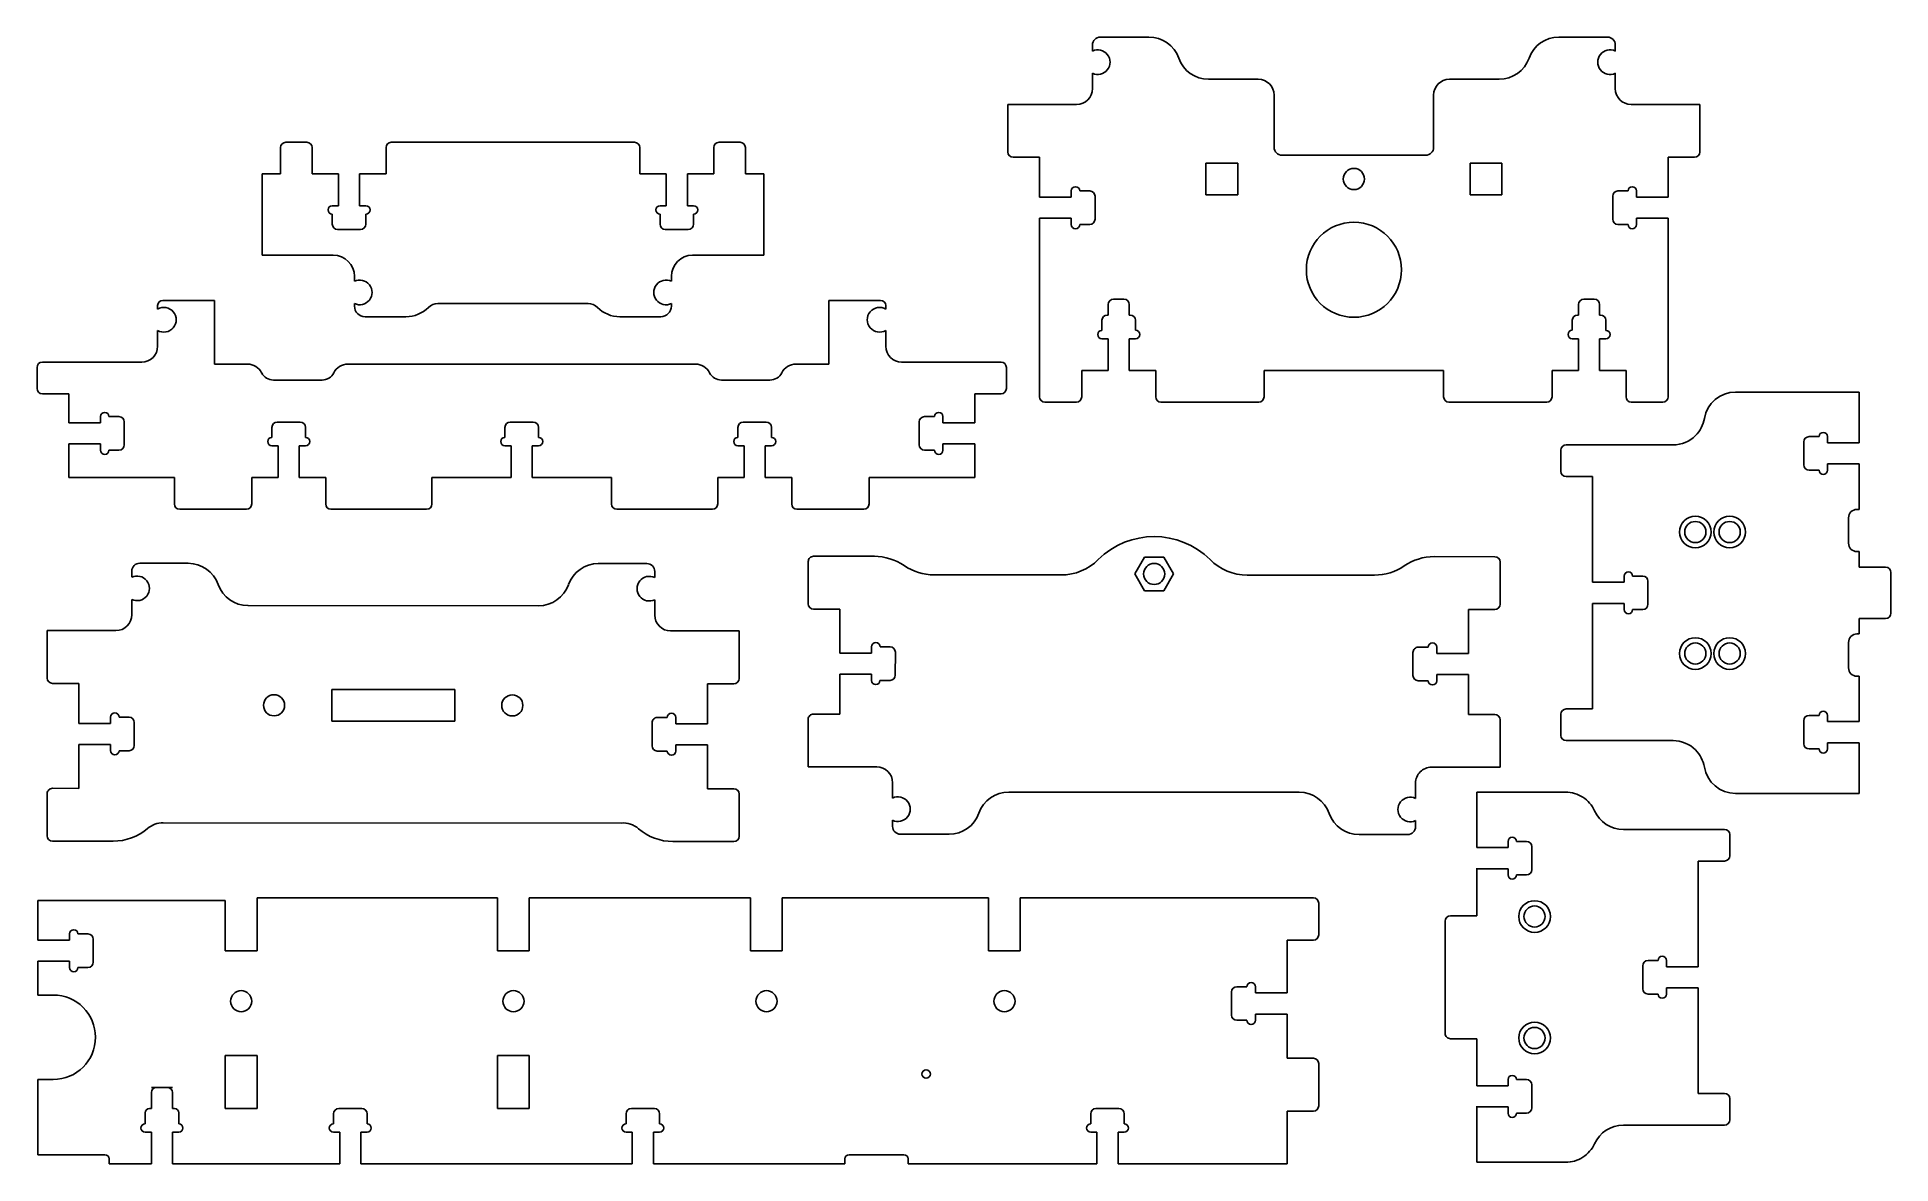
# Model space of a CAD drawing. Header units: millimetres. Extents: x 286 to 987, y -523 to -96.
import ezdxf

# ---------------------------------------------------------------- set-up
doc = ezdxf.new("R2010")
doc.units = ezdxf.units.MM
doc.linetypes.add('HIDDEN', pattern=[9.525, 6.35, -3.175])
doc.layers.get('0').update_dxf_attribs({"color": 253, "lineweight": 70, "true_color": 0x8faf8f})
doc.layers.add('Hidden', color=48, linetype='HIDDEN', lineweight=70, true_color=0x483a05)

msp = doc.modelspace()

# ---------------------------------------------------------------- linework, layer by layer
at = {"color": 48, "lineweight": -3, "true_color": 0x483a05}
for p, q in [((688.15, -95.87), (706.52, -95.87)), ((861.78, -95.87), (880.15, -95.87)), ((685.15, -101.15), (685.15, -98.87)), ((883.15, -101.15), (883.15, -98.87)), ((685.15, -115.37), (685.15, -109.59)), ((747.94, -111.87), (729.15, -111.87)), ((820.36, -111.87), (839.15, -111.87)), ((883.15, -115.37), (883.15, -109.59)), ((753.94, -117.87), (753.94, -137.62)), ((814.36, -137.62), (814.36, -117.87)), ((653.15, -121.37), (653.15, -139.37)), ((679.15, -121.37), (653.15, -121.37)), ((889.15, -121.37), (915.15, -121.37)), ((915.15, -121.37), (915.15, -139.37)), ((377.75, -137.72), (377.75, -147.72)), ((387.71, -135.72), (379.75, -135.72)), ((389.71, -147.72), (389.71, -137.72)), ((417.71, -137.72), (417.71, -147.72)), ((511.79, -135.72), (419.71, -135.72)), ((513.79, -137.72), (513.79, -147.72)), ((541.79, -147.72), (541.79, -137.72)), ((543.79, -135.72), (551.75, -135.72)), ((553.75, -137.72), (553.75, -147.72)), ((655.15, -141.37), (665.15, -141.37)), ((665.15, -141.37), (665.15, -156.49)), ((728.16, -143.62), (728.16, -155.62)), ((728.16, -143.62), (740.16, -143.62)), ((740.16, -155.62), (740.16, -143.62)), ((756.94, -140.62), (811.36, -140.62)), ((828.16, -143.62), (828.16, -155.62)), ((828.16, -143.62), (840.16, -143.62)), ((840.16, -155.62), (840.16, -143.62)), ((903.15, -141.37), (903.15, -156.49)), ((913.15, -141.37), (903.15, -141.37)), ((377.75, -147.72), (370.75, -147.72)), ((370.75, -147.72), (370.75, -178.47)), ((399.71, -147.72), (389.71, -147.72)), ((399.71, -159.72), (399.71, -147.72)), ((417.71, -147.72), (407.71, -147.72)), ((407.71, -147.72), (407.71, -159.72)), ((513.79, -147.72), (523.79, -147.72)), ((523.79, -147.72), (523.79, -159.72)), ((531.79, -147.72), (541.79, -147.72)), ((531.79, -159.72), (531.79, -147.72)), ((553.75, -147.72), (560.75, -147.72)), ((560.75, -147.72), (560.75, -178.47)), ((677.15, -156.49), (677.15, -154.14)), ((680.35, -154.14), (684.15, -154.14)), ((887.95, -154.14), (884.15, -154.14)), ((891.15, -156.49), (891.15, -154.14)), ((397.36, -159.72), (399.71, -159.72)), ((407.71, -159.72), (410.06, -159.72)), ((523.79, -159.72), (521.44, -159.72)), ((534.14, -159.72), (531.79, -159.72)), ((665.15, -156.49), (677.15, -156.49)), ((686.15, -164.84), (686.15, -156.14)), ((740.16, -155.62), (728.16, -155.62)), ((840.16, -155.62), (828.16, -155.62)), ((882.15, -156.14), (882.15, -164.84)), ((903.15, -156.49), (891.15, -156.49)), ((397.36, -166.72), (397.36, -162.92)), ((410.06, -162.92), (410.06, -166.72)), ((521.44, -162.92), (521.44, -166.72)), ((534.14, -166.72), (534.14, -162.92)), ((677.15, -164.49), (665.15, -164.49)), ((665.15, -164.49), (665.15, -232.12)), ((677.15, -166.84), (677.15, -164.49)), ((684.15, -166.84), (680.35, -166.84)), ((884.15, -166.84), (887.95, -166.84)), ((891.15, -166.84), (891.15, -164.49)), ((891.15, -164.49), (903.15, -164.49)), ((903.15, -164.49), (903.15, -232.12)), ((399.36, -168.72), (408.06, -168.72)), ((523.44, -168.72), (532.14, -168.72)), ((397.75, -178.47), (370.75, -178.47)), ((533.75, -178.47), (560.75, -178.47)), ((405.75, -188.35), (405.75, -186.47)), ((525.75, -188.35), (525.75, -186.47)), ((352.81, -195.58), (333.23, -195.58)), ((352.81, -195.58), (352.81, -219.72)), ((604.93, -195.58), (585.35, -195.58)), ((585.35, -195.58), (585.35, -219.72)), ((697.11, -195.12), (693.11, -195.12)), ((875.19, -195.12), (871.19, -195.12)), ((331.23, -197.58), (331.23, -198.89)), ((405.75, -197.77), (405.75, -196.79)), ((425.26, -201.77), (409.75, -201.77)), ((494.2, -196.77), (437.3, -196.77)), ((506.24, -201.77), (521.75, -201.77)), ((525.75, -197.77), (525.75, -196.79)), ((606.93, -197.58), (606.93, -198.89)), ((688.76, -206.95), (688.76, -203.12)), ((691.11, -201.12), (690.76, -201.12)), ((691.11, -197.12), (691.11, -201.12)), ((699.11, -201.12), (699.11, -197.12)), ((699.46, -201.12), (699.11, -201.12)), ((701.46, -203.12), (701.46, -206.89)), ((866.84, -203.12), (866.84, -206.89)), ((869.19, -201.12), (868.84, -201.12)), ((869.19, -197.12), (869.19, -201.12)), ((877.19, -201.12), (877.19, -197.12)), ((877.54, -201.12), (877.19, -201.12)), ((879.54, -206.95), (879.54, -203.12)), ((331.23, -206.96), (331.23, -212.96)), ((606.93, -206.96), (606.93, -212.96)), ((691.11, -210.15), (688.76, -210.15)), ((691.11, -222.12), (691.11, -210.15)), ((701.46, -210.09), (699.11, -210.09)), ((699.11, -210.09), (699.11, -222.12)), ((866.84, -210.09), (869.19, -210.09)), ((869.19, -210.09), (869.19, -222.12)), ((877.19, -222.12), (877.19, -210.15)), ((877.19, -210.15), (879.54, -210.15)), ((285.58, -220.96), (285.58, -228.96)), ((325.23, -218.96), (287.58, -218.96)), ((365.26, -219.72), (352.81, -219.72)), ((534.87, -219.72), (403.29, -219.72)), ((572.9, -219.72), (585.35, -219.72)), ((612.93, -218.96), (650.58, -218.96)), ((652.58, -220.96), (652.58, -228.96)), ((681.11, -222.12), (691.11, -222.12)), ((681.11, -232.12), (681.11, -222.12)), ((699.11, -222.12), (709.11, -222.12)), ((709.11, -222.12), (709.11, -232.12)), ((750.15, -222.12), (818.15, -222.12)), ((750.15, -222.12), (750.15, -232.12)), ((818.15, -232.12), (818.15, -222.12)), ((869.19, -222.12), (859.19, -222.12)), ((859.19, -222.12), (859.19, -232.12)), ((887.19, -222.12), (877.19, -222.12)), ((887.19, -232.12), (887.19, -222.12)), ((287.58, -230.96), (297.58, -230.96)), ((297.58, -230.96), (297.58, -241.96)), ((375.08, -225.75), (393.47, -225.75)), ((563.08, -225.75), (544.69, -225.75)), ((640.58, -230.96), (640.58, -241.96)), ((650.58, -230.96), (640.58, -230.96)), ((975.5, -230.32), (928.69, -230.32)), ((975.5, -249.53), (975.5, -230.32)), ((667.15, -234.12), (679.11, -234.12)), ((711.11, -234.12), (748.15, -234.12)), ((857.19, -234.12), (820.15, -234.12)), ((901.15, -234.12), (889.19, -234.12)), ((297.58, -241.96), (309.58, -241.96)), ((309.58, -241.96), (309.58, -239.61)), ((312.78, -239.61), (316.58, -239.61)), ((318.58, -241.61), (318.58, -250.31)), ((374.51, -247.48), (374.51, -243.68)), ((376.51, -241.68), (385.21, -241.68)), ((387.21, -243.68), (387.21, -247.48)), ((462.73, -247.48), (462.73, -243.68)), ((473.43, -241.68), (464.73, -241.68)), ((475.43, -247.48), (475.43, -243.68)), ((550.95, -243.68), (550.95, -247.48)), ((561.65, -241.68), (552.95, -241.68)), ((563.65, -247.48), (563.65, -243.68)), ((619.58, -241.61), (619.58, -250.31)), ((625.38, -239.61), (621.58, -239.61)), ((628.58, -241.96), (628.58, -239.61)), ((640.58, -241.96), (628.58, -241.96)), ((309.58, -249.96), (297.58, -249.96)), ((297.58, -249.96), (297.58, -262.68)), ((309.58, -252.31), (309.58, -249.96)), ((316.58, -252.31), (312.78, -252.31)), ((376.86, -250.68), (374.51, -250.68)), ((376.86, -262.68), (376.86, -250.68)), ((387.21, -250.68), (384.86, -250.68)), ((384.86, -250.68), (384.86, -262.68)), ((465.08, -250.68), (462.73, -250.68)), ((465.08, -262.68), (465.08, -250.68)), ((473.08, -250.68), (475.43, -250.68)), ((473.08, -262.68), (473.08, -250.68)), ((550.95, -250.68), (553.3, -250.68)), ((553.3, -250.68), (553.3, -262.68)), ((561.3, -250.68), (563.65, -250.68)), ((561.3, -262.68), (561.3, -250.68)), ((621.58, -252.31), (625.38, -252.31)), ((628.58, -249.96), (640.58, -249.96)), ((628.58, -252.31), (628.58, -249.96)), ((640.58, -249.96), (640.58, -262.68)), ((862.5, -252.32), (862.5, -260.32)), ((905.03, -250.32), (864.5, -250.32)), ((954.5, -257.88), (954.5, -249.18)), ((956.5, -247.18), (960.3, -247.18)), ((963.5, -247.18), (963.5, -249.53)), ((963.5, -249.53), (975.5, -249.53)), ((975.5, -257.53), (963.5, -257.53)), ((963.5, -257.53), (963.5, -259.88)), ((975.5, -274.73), (975.5, -257.53)), ((297.58, -262.68), (337.58, -262.68)), ((337.58, -262.68), (337.58, -272.68)), ((366.86, -272.68), (366.86, -262.68)), ((366.86, -262.68), (376.86, -262.68)), ((384.86, -262.68), (385.38, -262.68)), ((385.38, -262.68), (394.86, -262.68)), ((394.86, -272.68), (394.86, -262.68)), ((435.08, -262.68), (435.08, -272.68)), ((435.08, -262.68), (465.08, -262.68)), ((503.08, -262.68), (473.08, -262.68)), ((503.08, -262.68), (503.08, -272.68)), ((543.3, -272.68), (543.3, -262.68)), ((552.78, -262.68), (543.3, -262.68)), ((553.3, -262.68), (552.78, -262.68)), ((571.3, -262.68), (561.3, -262.68)), ((571.3, -272.68), (571.3, -262.68)), ((600.58, -262.68), (600.58, -272.68)), ((640.58, -262.68), (600.58, -262.68)), ((874.5, -262.32), (864.5, -262.32)), ((874.5, -302.32), (874.5, -262.32)), ((960.3, -259.88), (956.5, -259.88)), ((339.58, -274.68), (364.86, -274.68)), ((433.08, -274.68), (396.86, -274.68)), ((505.08, -274.68), (541.3, -274.68)), ((598.58, -274.68), (573.3, -274.68)), ((971.44, -287.53), (971.44, -277.93)), ((974.64, -274.73), (975.5, -274.73)), ((577.56, -294.5), (577.55, -310.5)), ((579.56, -292.5), (602.59, -292.51)), ((704.87, -292.84), (701.2, -299.19)), ((712.2, -292.84), (704.87, -292.84)), ((715.87, -299.19), (712.2, -292.84)), ((837.56, -292.66), (814.52, -292.64)), ((839.56, -294.66), (839.55, -310.66)), ((975.5, -290.73), (974.64, -290.73)), ((975.5, -296.6), (975.5, -290.73)), ((321.44, -300.42), (321.44, -298.14)), ((324.44, -295.14), (342.83, -295.16)), ((498.08, -295.25), (516.45, -295.26)), ((519.44, -300.54), (519.44, -298.26)), ((625.19, -299.53), (673.28, -299.56)), ((701.2, -299.19), (704.87, -305.54)), ((712.2, -305.54), (715.87, -299.19)), ((743.8, -299.6), (791.91, -299.63)), ((886.5, -299.97), (886.5, -302.32)), ((893.5, -299.97), (889.7, -299.97)), ((975.5, -296.6), (985.5, -296.6)), ((987.5, -314.05), (987.5, -298.6)), ((704.87, -305.54), (712.2, -305.54)), ((886.5, -302.32), (874.5, -302.32)), ((895.5, -301.97), (895.5, -310.67)), ((321.43, -314.64), (321.43, -308.86)), ((365.44, -311.17), (475.44, -311.24)), ((519.43, -314.76), (519.44, -308.98)), ((579.55, -312.5), (589.55, -312.51)), ((589.54, -329.13), (589.55, -312.51)), ((827.54, -329.28), (827.55, -312.65)), ((837.55, -312.66), (827.55, -312.65)), ((886.5, -310.32), (874.5, -310.32)), ((874.5, -310.32), (874.5, -350.32)), ((886.5, -312.67), (886.5, -310.32)), ((893.5, -312.67), (889.7, -312.67)), ((289.43, -320.62), (289.41, -338.62)), ((315.43, -320.64), (289.43, -320.62)), ((525.43, -320.77), (551.43, -320.78)), ((551.43, -320.78), (551.42, -338.78)), ((975.5, -321.92), (974.64, -321.92)), ((975.5, -316.05), (975.5, -321.92)), ((975.5, -316.05), (985.5, -316.05)), ((601.54, -329.14), (589.54, -329.13)), ((601.54, -326.79), (601.54, -329.14)), ((608.54, -326.79), (604.74, -326.79)), ((610.54, -328.79), (610.53, -337.49)), ((806.54, -328.91), (806.54, -337.61)), ((808.54, -326.91), (812.34, -326.92)), ((815.54, -326.92), (815.54, -329.27)), ((815.54, -329.27), (827.54, -329.28)), ((971.44, -325.12), (971.44, -334.72)), ((291.41, -340.62), (301.41, -340.63)), ((301.41, -340.63), (301.4, -355.76)), ((397.14, -354.94), (397.15, -342.94)), ((397.15, -342.94), (443.72, -342.97)), ((443.72, -342.97), (443.71, -354.97)), ((539.42, -340.78), (539.41, -355.9)), ((549.42, -340.78), (539.42, -340.78)), ((589.52, -352.26), (589.53, -337.13)), ((589.53, -337.13), (601.53, -337.14)), ((601.53, -337.14), (601.53, -339.49)), ((604.73, -339.49), (608.53, -339.49)), ((812.34, -339.62), (808.54, -339.61)), ((827.54, -337.28), (815.54, -337.27)), ((815.54, -337.27), (815.54, -339.62)), ((827.53, -352.4), (827.54, -337.28)), ((974.64, -337.92), (975.5, -337.92)), ((975.5, -337.92), (975.5, -355.11)), ((874.5, -350.32), (864.5, -350.32)), ((301.4, -355.76), (313.4, -355.76)), ((313.4, -355.76), (313.41, -353.41)), ((316.61, -353.42), (320.41, -353.42)), ((322.4, -364.12), (322.4, -355.42)), ((443.71, -354.97), (397.14, -354.94)), ((518.41, -364.24), (518.41, -355.54)), ((524.21, -353.54), (520.41, -353.54)), ((527.41, -355.89), (527.41, -353.54)), ((539.41, -355.9), (527.41, -355.89)), ((577.51, -372.25), (577.52, -354.25)), ((579.52, -352.25), (589.52, -352.26)), ((837.53, -352.41), (827.53, -352.4)), ((839.52, -372.41), (839.53, -354.41)), ((862.5, -360.32), (862.5, -352.32)), ((954.5, -354.76), (954.5, -363.46)), ((960.3, -352.76), (956.5, -352.76)), ((963.5, -355.11), (963.5, -352.76)), ((975.5, -355.11), (963.5, -355.11)), ((301.4, -363.76), (301.39, -380.38)), ((313.4, -363.76), (301.4, -363.76)), ((313.4, -366.11), (313.4, -363.76)), ((527.4, -366.24), (527.41, -363.89)), ((527.41, -363.89), (539.4, -363.9)), ((539.4, -363.9), (539.39, -380.53)), ((905.03, -362.32), (864.5, -362.32)), ((963.5, -363.11), (975.5, -363.11)), ((963.5, -365.46), (963.5, -363.11)), ((975.5, -363.11), (975.5, -382.32)), ((320.4, -366.12), (316.6, -366.12)), ((520.4, -366.24), (524.2, -366.24)), ((956.5, -365.46), (960.3, -365.46)), ((603.51, -372.27), (577.51, -372.25)), ((609.51, -378.27), (609.5, -384.05)), ((807.51, -378.39), (807.51, -384.17)), ((813.52, -372.39), (839.52, -372.41)), ((289.38, -398.37), (289.39, -382.37)), ((291.39, -380.37), (301.39, -380.38)), ((549.39, -380.53), (539.39, -380.53)), ((551.38, -398.53), (551.39, -382.53)), ((763.5, -381.86), (653.5, -381.8)), ((864.34, -381.84), (830.71, -381.84)), ((830.71, -381.84), (830.71, -402.82)), ((975.5, -382.32), (928.69, -382.32)), ((609.5, -392.49), (609.5, -394.77)), ((807.5, -392.61), (807.5, -394.89)), ((506.77, -393.51), (333.32, -393.4)), ((630.86, -397.78), (612.49, -397.77)), ((804.5, -397.89), (786.12, -397.88)), ((924.52, -395.92), (886.19, -395.92)), ((926.52, -405.92), (926.52, -397.92)), ((291.38, -400.37), (314.42, -400.39)), ((549.38, -400.53), (526.35, -400.52)), ((830.71, -402.82), (842.52, -402.82)), ((842.52, -402.82), (842.52, -400.47)), ((845.72, -400.47), (849.52, -400.47)), ((851.52, -402.47), (851.52, -411.17)), ((830.52, -410.82), (830.71, -410.82)), ((830.52, -410.85), (830.52, -410.82)), ((830.52, -410.85), (830.71, -410.85)), ((842.52, -410.82), (830.71, -410.82)), ((830.71, -410.82), (830.71, -428.64)), ((842.52, -413.17), (842.52, -410.82)), ((849.52, -413.17), (845.72, -413.17)), ((914.52, -447.92), (914.52, -407.92)), ((914.52, -407.92), (924.52, -407.92)), ((285.85, -422.86), (356.85, -422.86)), ((285.85, -422.86), (285.85, -437.87)), ((356.85, -422.86), (356.85, -441.87)), ((368.85, -421.87), (368.85, -441.87)), ((459.95, -421.87), (368.85, -421.87)), ((459.95, -421.87), (459.95, -441.87)), ((555.75, -421.87), (471.95, -421.87)), ((471.95, -421.87), (471.95, -441.87)), ((555.75, -421.87), (555.75, -441.87)), ((645.85, -421.87), (567.75, -421.87)), ((567.75, -421.87), (567.75, -441.87)), ((645.85, -421.87), (645.85, -441.87)), ((768.85, -421.87), (657.85, -421.87)), ((657.85, -421.87), (657.85, -441.87)), ((770.85, -435.87), (770.85, -423.87)), ((818.72, -430.64), (818.72, -473.2)), ((830.71, -428.64), (820.72, -428.64)), ((285.85, -437.87), (297.85, -437.87)), ((297.85, -437.87), (297.85, -435.52)), ((301.05, -435.52), (304.85, -435.52)), ((306.85, -437.52), (306.85, -446.22)), ((356.85, -441.87), (368.85, -441.87)), ((459.95, -441.87), (471.95, -441.87)), ((555.75, -441.87), (567.75, -441.87)), ((645.85, -441.87), (657.85, -441.87)), ((758.85, -457.87), (758.85, -437.87)), ((758.85, -437.87), (768.85, -437.87)), ((297.85, -445.87), (285.85, -445.87)), ((285.85, -445.87), (285.85, -458.64)), ((297.85, -448.22), (297.85, -445.87)), ((304.85, -448.22), (301.05, -448.22)), ((893.52, -447.57), (893.52, -456.27)), ((895.52, -445.57), (899.32, -445.57)), ((902.52, -445.57), (902.52, -447.92)), ((902.52, -447.92), (914.52, -447.92)), ((739.85, -455.52), (743.65, -455.52)), ((746.85, -455.52), (746.85, -457.87)), ((914.52, -455.92), (902.52, -455.92)), ((902.52, -455.92), (902.52, -458.27)), ((914.52, -495.92), (914.52, -455.92)), ((285.85, -458.64), (291.69, -458.64)), ((737.85, -466.22), (737.85, -457.52)), ((746.85, -457.87), (758.85, -457.87)), ((899.32, -458.27), (895.52, -458.27)), ((743.65, -468.22), (739.85, -468.22)), ((758.85, -465.87), (746.85, -465.87)), ((746.85, -465.87), (746.85, -468.22)), ((758.85, -482.61), (758.85, -465.87)), ((820.72, -475.2), (830.72, -475.2)), ((830.72, -475.2), (830.72, -493.02)), ((368.85, -481.61), (356.85, -481.61)), ((356.85, -481.61), (356.85, -501.61)), ((368.85, -481.61), (368.85, -501.61)), ((471.95, -481.61), (459.95, -481.61)), ((459.95, -501.61), (459.95, -481.61)), ((471.95, -481.61), (471.95, -501.61)), ((768.85, -482.61), (758.85, -482.61)), ((291.69, -490.64), (285.85, -490.64)), ((285.85, -490.64), (285.85, -519.11)), ((770.85, -500.61), (770.85, -484.61)), ((842.52, -493.02), (842.52, -490.67)), ((845.72, -490.67), (849.52, -490.67)), ((328.85, -495.61), (328.85, -501.61)), ((330.85, -493.61), (334.85, -493.61)), ((336.85, -501.61), (336.85, -495.61)), ((830.72, -493.02), (842.52, -493.02)), ((851.52, -501.37), (851.52, -492.67)), ((924.52, -495.92), (914.52, -495.92)), ((926.52, -505.92), (926.52, -497.92)), ((326.5, -507.41), (326.5, -503.21)), ((328.1, -501.61), (328.85, -501.61)), ((336.85, -501.61), (337.6, -501.61)), ((339.2, -503.21), (339.2, -507.41)), ((356.85, -501.61), (368.85, -501.61)), ((397.83, -507.41), (397.83, -503.61)), ((399.83, -501.61), (408.53, -501.61)), ((410.53, -503.61), (410.53, -507.41)), ((459.95, -501.61), (471.95, -501.61)), ((508.6, -507.41), (508.6, -503.61)), ((510.6, -501.61), (519.3, -501.61)), ((521.3, -503.61), (521.3, -507.41)), ((684.5, -507.41), (684.5, -503.61)), ((686.5, -501.61), (695.2, -501.61)), ((697.2, -503.61), (697.2, -507.41)), ((758.85, -522.61), (758.85, -502.61)), ((758.85, -502.61), (768.85, -502.61)), ((830.52, -501.02), (830.72, -501.02)), ((830.52, -501.03), (830.52, -501.02)), ((830.52, -501.03), (830.72, -501.03)), ((842.52, -501.02), (830.72, -501.02)), ((830.72, -501.02), (830.72, -522)), ((842.52, -503.37), (842.52, -501.02)), ((849.52, -503.37), (845.72, -503.37)), ((328.85, -510.61), (326.5, -510.61)), ((328.85, -522.61), (328.85, -510.61)), ((339.2, -510.61), (336.85, -510.61)), ((336.85, -510.61), (336.85, -522.61)), ((400.18, -510.61), (397.83, -510.61)), ((400.18, -522.61), (400.18, -510.61)), ((410.53, -510.61), (408.18, -510.61)), ((408.18, -510.61), (408.18, -522.61)), ((510.95, -510.61), (508.6, -510.61)), ((510.95, -522.61), (510.95, -510.61)), ((521.3, -510.61), (518.95, -510.61)), ((518.95, -510.61), (518.95, -522.61)), ((686.85, -510.61), (684.5, -510.61)), ((686.85, -522.61), (686.85, -510.61)), ((697.2, -510.61), (694.85, -510.61)), ((694.85, -510.61), (694.85, -522.61)), ((924.52, -507.92), (886.19, -507.92)), ((311.25, -519.11), (285.85, -519.11)), ((613.81, -519.11), (593.01, -519.11)), ((312.85, -522.61), (312.85, -520.71)), ((312.85, -522.61), (328.85, -522.61)), ((336.85, -522.61), (400.18, -522.61)), ((408.18, -522.61), (510.95, -522.61)), ((518.95, -522.61), (591.41, -522.61)), ((591.41, -520.71), (591.41, -522.61)), ((615.41, -522.61), (615.41, -520.71)), ((615.41, -522.61), (686.85, -522.61)), ((694.85, -522.61), (758.85, -522.61)), ((864.34, -522), (830.72, -522))]:
    msp.add_line(p, q, dxfattribs=at)
at = {"color": 48, "lineweight": -3, "true_color": 0x483a05, "extrusion": (1.14637e-16, 1.07286e-16, -1)}
for centre in [(-784.16, -149.62), (-708.54, -299.19), (-375.32, -348.93)]:
    msp.add_circle(centre, 4, dxfattribs=at)
at = {"color": 48, "lineweight": -3, "true_color": 0x483a05}
for centre, radius in [((784.16, -183.99), 18), ((913.44, -283.32), 6), ((913.44, -283.32), 4), ((926.44, -283.32), 6), ((926.44, -283.32), 4), ((913.44, -329.32), 6), ((913.44, -329.32), 4), ((926.44, -329.32), 6), ((926.44, -329.32), 4), ((465.5, -348.98), 4), ((852.56, -428.92), 6), ((852.56, -428.92), 4), ((852.56, -474.92), 6), ((852.56, -474.92), 4)]:
    msp.add_circle(centre, radius, dxfattribs=at)
at = {"color": 48, "lineweight": -3, "true_color": 0x483a05, "extrusion": (-6.49691e-15, 3.03222e-15, -1)}
for centre in [(-362.85, -460.99), (-465.95, -460.99), (-561.75, -460.99), (-651.85, -460.99)]:
    msp.add_circle(centre, 4, dxfattribs=at)
at = {"color": 48, "lineweight": -3, "true_color": 0x483a05, "extrusion": (-6.49691e-15, -9.78795e-16, -1)}
msp.add_circle((-622.2, -488.56), 1.6, dxfattribs=at)
at = {"color": 48, "lineweight": -3, "true_color": 0x483a05}
for centre, radius, start, end in [((688.15, -98.87), 3, 90, 180), ((706.52, -107.87), 12, 19.47122, 90), ((861.78, -107.87), 12, 90, 160.52878), ((880.15, -98.87), 3, 360, 90), ((687.15, -105.37), 4.67, 244.64246, 115.35754), ((729.15, -99.87), 12, 199.47122, 270), ((839.15, -99.87), 12, 270, 340.52878), ((881.15, -105.37), 4.67, 64.63296, 295.36704), ((747.94, -117.87), 6, 0, 90), ((820.36, -117.87), 6, 90, 180), ((679.15, -115.37), 6, 270, 360), ((889.15, -115.37), 6, 180, 270), ((379.75, -137.72), 2, 90, 180), ((387.71, -137.72), 2, 0, 90), ((419.71, -137.72), 2, 90, 180), ((511.79, -137.72), 2, 360, 90), ((543.79, -137.72), 2, 90, 180), ((551.75, -137.72), 2, 360, 90), ((655.15, -139.37), 2, 180, 270), ((756.94, -137.62), 3, 180, 270), ((811.36, -137.62), 3, 270, 0), ((913.15, -139.37), 2, 270, 360), ((678.75, -154.14), 1.6, 360, 180), ((684.15, -156.14), 2, 360, 90), ((884.15, -156.14), 2, 90, 180), ((889.55, -154.14), 1.6, 360, 180), ((397.36, -161.32), 1.6, 90, 270), ((410.06, -161.32), 1.6, 270, 90), ((521.44, -161.32), 1.6, 90, 270), ((534.14, -161.32), 1.6, 270, 90), ((399.36, -166.72), 2, 180, 270), ((408.06, -166.72), 2, 270, 360), ((523.44, -166.72), 2, 180, 270), ((532.14, -166.72), 2, 270, 0), ((678.75, -166.84), 1.6, 180, 360), ((684.15, -164.84), 2, 270, 0), ((884.15, -164.84), 2, 180, 270), ((889.55, -166.84), 1.6, 180, 360), ((397.75, -186.47), 8, 360, 90), ((533.75, -186.47), 8, 90, 180), ((407.75, -192.57), 4.67, 244.64246, 115.35754), ((523.75, -192.57), 4.67, 64.64246, 295.35754), ((333.23, -197.58), 2, 90, 180), ((604.93, -197.58), 2, 360, 90), ((693.11, -197.12), 2, 90, 180), ((697.11, -197.12), 2, 360, 90), ((871.19, -197.12), 2, 90, 180), ((875.19, -197.12), 2, 360, 90), ((333.58, -202.93), 4.67, 239.78631, 120.21369), ((409.75, -197.77), 4, 180, 270), ((425.26, -189.77), 12, 270, 315.09913), ((437.3, -201.77), 5, 90, 135.09913), ((494.2, -201.77), 5, 44.90087, 90), ((506.24, -189.77), 12, 224.90087, 270), ((521.75, -197.77), 4, 270, 360), ((604.58, -202.93), 4.67, 59.78631, 300.21369), ((690.76, -203.12), 2, 90, 180), ((699.46, -203.12), 2, 360, 90), ((868.84, -203.12), 2, 90, 180), ((877.54, -203.12), 2, 360, 90), ((688.76, -208.55), 1.6, 90, 270), ((701.46, -208.49), 1.6, 270, 90), ((866.84, -208.49), 1.6, 90, 270), ((879.54, -208.55), 1.6, 270, 90), ((325.23, -212.96), 6, 270, 360), ((612.93, -212.96), 6, 180, 270), ((287.58, -220.96), 2, 90, 180), ((365.26, -225.72), 6, 26.81365, 90), ((375.08, -220.75), 5, 206.81365, 270), ((393.47, -220.75), 5, 270, 333.18635), ((403.29, -225.72), 6, 90, 153.18635), ((534.87, -225.72), 6, 26.81365, 90), ((544.69, -220.75), 5, 206.81365, 270), ((563.08, -220.75), 5, 270, 333.18635), ((572.9, -225.72), 6, 90, 153.18635), ((650.58, -220.96), 2, 360, 90), ((287.58, -228.96), 2, 180, 270), ((650.58, -228.96), 2, 270, 0), ((928.69, -242.32), 12, 90, 170.40593), ((311.18, -239.61), 1.6, 360, 180), ((626.98, -239.61), 1.6, 360, 180), ((667.15, -232.12), 2, 180, 270), ((679.11, -232.12), 2, 270, 360), ((711.11, -232.12), 2, 180, 270), ((748.15, -232.12), 2, 270, 360), ((820.15, -232.12), 2, 180, 270), ((857.19, -232.12), 2, 270, 360), ((889.19, -232.12), 2, 180, 270), ((901.15, -232.12), 2, 270, 360), ((316.58, -241.61), 2, 360, 90), ((376.51, -243.68), 2, 90, 180), ((385.21, -243.68), 2, 360, 90), ((464.73, -243.68), 2, 90, 180), ((473.43, -243.68), 2, 0, 90), ((552.95, -243.68), 2, 90, 180), ((561.65, -243.68), 2, 360, 90), ((621.58, -241.61), 2, 90, 180), ((905.03, -238.32), 12, 315, 350.40593), ((961.9, -247.18), 1.6, 90, 180), ((961.9, -247.18), 1.6, 0, 90), ((311.18, -252.31), 1.6, 180, 360), ((316.58, -250.31), 2, 270, 360), ((374.51, -249.08), 1.6, 90, 270), ((387.21, -249.08), 1.6, 270, 90), ((462.73, -249.08), 1.6, 90, 270), ((475.43, -249.08), 1.6, 270, 90), ((550.95, -249.08), 1.6, 90, 270), ((563.65, -249.08), 1.6, 270, 90), ((621.58, -250.31), 2, 180, 270), ((626.98, -252.31), 1.6, 180, 360), ((864.5, -252.32), 2, 90, 180), ((905.03, -238.32), 12, 270, 315), ((956.5, -249.18), 2, 90, 180), ((956.5, -257.88), 2, 180, 270), ((864.5, -260.32), 2, 180, 270), ((961.9, -259.88), 1.6, 180, 270), ((961.9, -259.88), 1.6, 270, 0), ((339.58, -272.68), 2, 180, 270), ((364.86, -272.68), 2, 270, 360), ((396.86, -272.68), 2, 180, 270), ((433.08, -272.68), 2, 270, 360), ((505.08, -272.68), 2, 180, 270), ((541.3, -272.68), 2, 270, 0), ((573.3, -272.68), 2, 180, 270), ((598.58, -272.68), 2, 270, 0), ((974.64, -277.93), 3.2, 90, 180), ((708.53, -315.03), 30, 45.11542, 134.81505), ((974.64, -287.53), 3.2, 180, 270), ((579.56, -294.5), 2, 89.96524, 179.96524), ((602.58, -312.51), 20, 55.55337, 89.96524), ((673.29, -279.56), 20, 269.96524, 314.81505), ((743.82, -279.6), 20, 225.11542, 269.96524), ((814.51, -312.64), 20, 89.96524, 124.3771), ((837.56, -294.66), 2, 359.96524, 89.96524), ((323.44, -304.64), 4.67, 244.56628, 115.36419), ((324.44, -298.14), 3, 89.96524, 179.96524), ((342.82, -307.16), 12, 19.43658, 89.96524), ((498.07, -307.25), 12, 89.96524, 160.4939), ((517.44, -304.76), 4.67, 64.56628, 295.36419), ((516.44, -298.26), 3, 359.96524, 89.96524), ((625.2, -279.53), 20, 235.55337, 269.96524), ((791.93, -279.63), 20, 269.96524, 304.3771), ((888.1, -299.97), 1.6, 90, 180), ((888.1, -299.97), 1.6, 0, 90), ((893.5, -301.97), 2, 0, 90), ((985.5, -298.6), 2, 0, 90), ((315.43, -314.64), 6, 269.96524, 359.96524), ((525.43, -314.77), 6, 179.96524, 269.96524), ((579.55, -310.5), 2, 179.96524, 269.96524), ((837.55, -310.66), 2, 269.96524, 359.96524), ((888.1, -312.67), 1.6, 180, 270), ((888.1, -312.67), 1.6, 270, 360), ((893.5, -310.67), 2, 270, 0), ((985.5, -314.05), 2, 270, 0), ((974.64, -325.12), 3.2, 90, 180), ((603.14, -326.79), 1.6, 359.96524, 179.96524), ((608.54, -328.79), 2, 359.96524, 89.96524), ((808.54, -328.91), 2, 89.96524, 179.96524), ((813.94, -326.92), 1.6, 359.96524, 179.96524), ((974.64, -334.72), 3.2, 180, 270), ((291.41, -338.62), 2, 179.96524, 269.96524), ((549.42, -338.78), 2, 269.96524, 359.96524), ((603.13, -339.49), 1.6, 179.96524, 359.96524), ((608.53, -337.49), 2, 269.96524, 359.96524), ((808.54, -337.61), 2, 179.96524, 269.96524), ((813.94, -339.62), 1.6, 179.96524, 359.96524), ((864.5, -352.32), 2, 90, 180), ((315.01, -353.41), 1.6, 359.96524, 179.96524), ((320.4, -355.42), 2, 359.96524, 89.96524), ((520.41, -355.54), 2, 89.96524, 179.96524), ((525.81, -353.54), 1.6, 359.96524, 179.96524), ((579.52, -354.25), 2, 89.96524, 179.96524), ((837.53, -354.41), 2, 359.96524, 89.96524), ((956.5, -354.76), 2, 90, 180), ((961.9, -352.76), 1.6, 90, 180), ((961.9, -352.76), 1.6, 360, 90), ((320.4, -364.12), 2, 269.96524, 359.96524), ((520.41, -364.24), 2, 179.96524, 269.96524), ((864.5, -360.32), 2, 180, 270), ((905.03, -374.32), 12, 45, 90), ((956.5, -363.46), 2, 180, 270), ((315, -366.11), 1.6, 179.96524, 359.96524), ((525.8, -366.24), 1.6, 179.96524, 359.96524), ((905.03, -374.32), 12, 9.59407, 45), ((961.9, -365.46), 1.6, 180, 270), ((961.9, -365.46), 1.6, 270, 360), ((603.51, -378.27), 6, 359.96524, 89.96524), ((813.51, -378.39), 6, 89.96524, 179.96524), ((928.69, -370.32), 12, 189.59407, 270), ((291.39, -382.37), 2, 89.96524, 179.96524), ((549.39, -382.53), 2, 359.96524, 89.96524), ((611.5, -388.27), 4.67, 244.56628, 115.36419), ((805.5, -388.39), 4.67, 64.56628, 295.36419), ((864.34, -393.84), 12, 57.2072, 90), ((864.34, -393.84), 12, 24.4144, 57.2072), ((630.87, -385.78), 12, 269.96524, 340.4939), ((786.12, -385.88), 12, 199.43658, 269.96524), ((886.19, -383.92), 12, 204.4144, 270), ((291.38, -398.37), 2, 179.96524, 269.96524), ((314.43, -380.39), 20, 269.96524, 310.62291), ((333.31, -402.4), 9, 89.96524, 130.62291), ((507.43, -402.48), 9, 49.23349, 94.1891), ((526.36, -380.52), 20, 229.23349, 269.96524), ((549.38, -398.53), 2, 269.96524, 359.96524), ((612.5, -394.77), 3, 179.96524, 269.96524), ((804.5, -394.89), 3, 269.96524, 359.96524), ((844.12, -400.47), 1.6, 90, 180), ((844.12, -400.47), 1.6, 360, 90), ((924.52, -397.92), 2, 360, 90), ((849.52, -402.47), 2, 360, 90), ((924.52, -405.92), 2, 270, 360), ((844.12, -413.17), 1.6, 180, 270), ((844.12, -413.17), 1.6, 270, 360), ((849.52, -411.17), 2, 270, 0), ((768.85, -423.87), 2, 360, 90), ((299.45, -435.52), 1.6, 0, 180), ((820.72, -430.64), 2, 90.0034, 180), ((304.85, -437.52), 2, 360, 90), ((768.85, -435.87), 2, 270, 360), ((299.45, -448.22), 1.6, 180, 360), ((304.85, -446.22), 2, 270, 360), ((895.52, -447.57), 2, 90, 180), ((900.92, -445.57), 1.6, 90, 180), ((900.92, -445.57), 1.6, 360, 90), ((739.85, -457.52), 2, 90, 180), ((745.25, -455.52), 1.6, 360, 180), ((291.69, -474.64), 16, 270, 90), ((895.52, -456.27), 2, 180, 270), ((900.92, -458.27), 1.6, 180, 270), ((900.92, -458.27), 1.6, 270, 360), ((739.85, -466.22), 2, 180, 270), ((745.25, -468.22), 1.6, 180, 0), ((820.72, -473.2), 2, 180, 270.0034), ((768.85, -484.61), 2, 360, 90), ((844.12, -490.67), 1.6, 90, 180), ((844.12, -490.67), 1.6, 360, 90), ((849.52, -492.67), 2, 0, 90), ((330.85, -495.61), 2, 90, 180), ((334.85, -495.61), 2, 360, 90), ((924.52, -497.92), 2, 360, 90), ((328.1, -503.21), 1.6, 90, 180), ((337.6, -503.21), 1.6, 360, 90), ((399.83, -503.61), 2, 90, 180), ((408.53, -503.61), 2, 360, 90), ((510.6, -503.61), 2, 90, 180), ((519.3, -503.61), 2, 360, 90), ((686.5, -503.61), 2, 90, 180), ((695.2, -503.61), 2, 360, 90), ((768.85, -500.61), 2, 270, 360), ((844.12, -503.37), 1.6, 180, 270), ((844.12, -503.37), 1.6, 270, 360), ((849.52, -501.37), 2, 270, 0), ((326.5, -509.01), 1.6, 90, 270), ((339.2, -509.01), 1.6, 270, 90), ((397.83, -509.01), 1.6, 90, 270), ((410.53, -509.01), 1.6, 270, 90), ((508.6, -509.01), 1.6, 90, 270), ((521.3, -509.01), 1.6, 270, 90), ((684.5, -509.01), 1.6, 90, 270), ((697.2, -509.01), 1.6, 270, 90), ((886.19, -519.92), 12, 90, 155.5856), ((924.52, -505.92), 2, 270, 0), ((311.25, -520.71), 1.6, 360, 90), ((593.01, -520.71), 1.6, 90, 180), ((613.81, -520.71), 1.6, 360, 90), ((864.34, -510), 12, 302.7928, 335.5856), ((864.34, -510), 12, 270, 302.7928)]:
    msp.add_arc(centre, radius, start, end, dxfattribs=at)
for centre, major_axis, start_param, end_param in [((365.45, -299.17), (-12, 0.01), 0.340101, 1.571058), ((475.45, -299.24), (12, -0.01), 4.712651, 5.943608), ((653.49, -393.8), (-12, 0.01), 4.712651, 5.943608), ((763.49, -393.86), (12, -0.01), 0.340101, 1.571058)]:
    msp.add_ellipse(centre, major_axis=major_axis, ratio=1, start_param=start_param, end_param=end_param, dxfattribs=at)
at = {"layer": 'Hidden', "lineweight": -3}
for p, q in [((328.85, -493.61), (330.85, -493.61)), ((334.85, -493.61), (336.85, -493.61))]:
    msp.add_line(p, q, dxfattribs=at)

doc.saveas('drawing.dxf')
